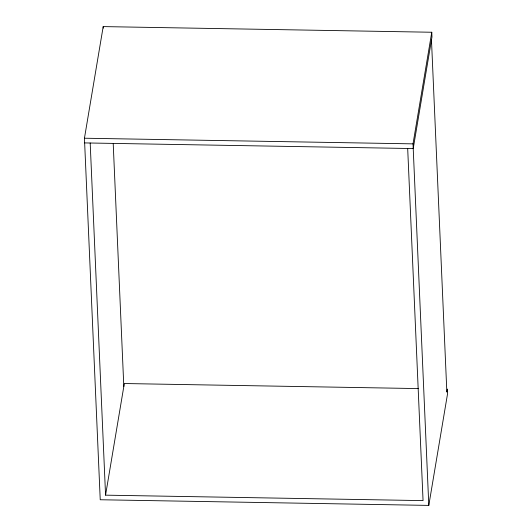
<?xml version="1.0" encoding="UTF-8"?>
<svg xmlns="http://www.w3.org/2000/svg" width="532" height="532" viewBox="0 0 532 532"><rect width="100%" height="100%" fill="white"/><g stroke="black" fill="none" stroke-linecap="round" stroke-linejoin="round"><path stroke-width="0.8" d="M431.472 39.913L446.847 392.057L447.346 389.085L447.552 393.78L428.799 505.4L100.235 499.754L84.448 138.22L103.201 26.6L431.765 32.246L431.971 36.941L413.218 148.561L84.654 142.915M407.685 148.468L423.06 500.612L105.562 495.159L124.315 383.532L418.604 388.586M428.799 505.4L413.012 143.866L431.765 32.246M84.448 138.22L413.012 143.866M113.216 143.74L123.816 386.511M103.201 26.6L103.268 28.163M90.187 143.015L105.562 495.159"/></g></svg>
